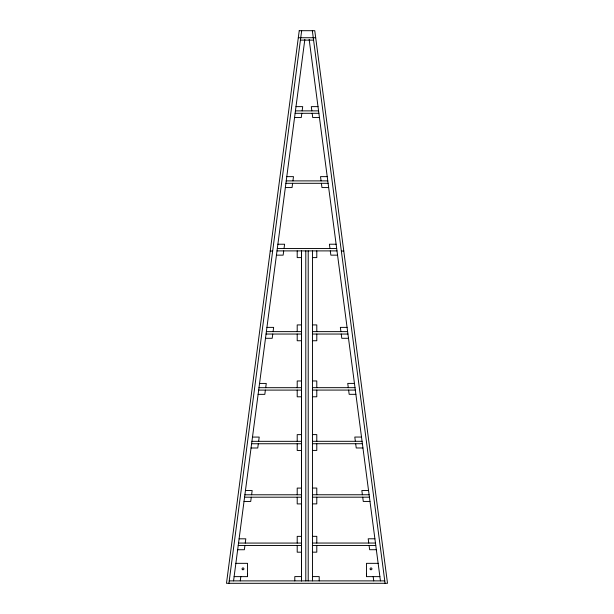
<?xml version="1.0" encoding="UTF-8"?>
<svg xmlns="http://www.w3.org/2000/svg" width="614" height="614" viewBox="0 0 614 614"><rect width="100%" height="100%" fill="white"/><g stroke="black" fill="none" stroke-linecap="round" stroke-linejoin="round"><path stroke-width="0.92" d="M234.118 576.63L247.526 576.63L247.526 563.337L235.868 563.337M379.882 576.63L366.474 576.63L366.474 574.22M228.915 583.3L301.666 30.7M233.558 580.882L304.851 39.373M240.266 580.882L240.826 576.63M244.925 545.478L244.364 549.737L237.656 549.737M245.247 543.068L245.807 538.816L239.099 538.816M251.279 497.202L250.719 501.454L244.019 501.454M251.602 494.784L252.162 490.532L245.454 490.532M258.317 443.745L257.757 447.997L251.057 447.997M258.64 441.328L259.2 437.076L252.492 437.076M265.378 390.097L264.818 394.357L258.118 394.357M265.701 387.687L266.261 383.435L259.553 383.435M272.762 334.039L272.202 338.299L265.494 338.299M273.077 331.629L273.637 327.377L266.936 327.377M283.706 250.896L283.146 255.148L276.446 255.148M284.029 248.478L284.589 244.226L277.881 244.226M292.609 183.302L292.049 187.562L285.341 187.562M292.924 180.892L293.484 176.632L286.776 176.632M301.827 113.298L301.267 117.55L294.559 117.55M302.142 110.881L302.702 106.629L295.994 106.629M341.369 251.21L343.763 250.896M298.304 37.73L315.696 37.73M300.423 40.117L313.577 40.117M318.006 106.629L311.298 106.629L311.858 110.881M295.434 110.881L318.566 110.881M295.119 113.298L318.881 113.298M319.441 117.55L312.733 117.55L312.173 113.298M327.224 176.632L320.516 176.632L321.076 180.892M286.216 180.892L327.784 180.892M285.901 183.302L328.099 183.302M328.659 187.562L321.951 187.562L321.391 183.302M336.119 244.226L329.411 244.226L329.971 248.478M277.321 248.478L336.679 248.478M277.006 250.896L336.994 250.896M337.554 255.148L330.854 255.148L330.294 250.896M301.505 257.604L297.207 257.604L297.207 250.896M312.495 257.604L316.793 257.604L316.793 250.896M312.495 324.921L316.793 324.921L316.793 331.629M347.063 327.377L340.363 327.377L340.923 331.629M266.376 331.629L301.505 331.629M312.495 331.629L347.624 331.629M266.054 334.039L301.505 334.039M312.495 334.039L347.946 334.039M348.506 338.299L341.798 338.299L341.238 334.039M301.505 340.747L297.207 340.747L297.207 334.039M312.495 340.747L316.793 340.747L316.793 334.039M301.505 380.979L297.207 380.979L297.207 387.687M312.495 380.956L316.786 380.956L316.786 387.664M354.439 383.405L347.739 383.405L348.299 387.664M258.993 387.687L301.505 387.687M312.495 387.664L354.999 387.664M258.678 390.097L301.505 390.097M312.495 390.074L355.322 390.074M355.882 394.326L349.174 394.326L348.614 390.074M301.505 396.805L297.207 396.805L297.207 390.097M312.495 396.782L316.786 396.782L316.786 390.074M301.505 434.628L297.207 434.628L297.207 441.328M312.495 434.597L316.786 434.597L316.786 441.305M361.508 437.053L354.8 437.053L355.36 441.305M251.932 441.328L301.505 441.328M312.495 441.305L362.068 441.305M251.617 443.745L301.505 443.745M312.495 443.715L362.383 443.715M362.943 447.974L356.235 447.974L355.675 443.715M312.495 450.423L316.786 450.423L316.786 443.715M301.505 450.453L297.207 450.453L297.207 443.745M301.505 488.084L297.207 488.084L297.207 494.784M312.495 488.053L316.786 488.053L316.786 494.761M368.546 490.509L361.838 490.509L362.398 494.761M244.894 494.784L301.505 494.784M312.495 494.761L369.106 494.761M244.579 497.202L301.505 497.202M312.495 497.179L369.421 497.179M369.981 501.431L363.273 501.431L362.713 497.179M312.495 503.879L316.786 503.879L316.786 497.179M301.505 536.36L297.207 536.36L297.207 543.068M312.495 536.337L316.793 536.337L316.793 543.045M374.901 538.785L368.193 538.785L368.753 543.045M312.495 543.045L375.461 543.045M238.539 543.068L301.505 543.068M238.217 545.478L301.505 545.478M312.495 545.455L375.783 545.455M376.344 549.714L369.636 549.714L369.075 545.455M301.505 552.186L297.207 552.186L297.207 545.478M312.495 552.163L316.793 552.163L316.793 545.455M378.132 563.337L366.474 563.337L366.474 576.63M301.505 576.592L294.797 576.592L294.797 580.882M312.495 576.592L319.203 576.592L319.203 580.882M229.229 580.882L384.771 580.882M270.237 250.896L272.631 251.21M312.334 30.7L385.085 583.3M309.149 39.373L380.442 580.882M373.174 576.63L373.734 580.882M312.495 250.896L312.495 580.882M308.205 250.896L308.205 580.882M305.795 250.896L305.795 580.882M301.505 324.76L301.505 250.896L301.505 580.882L301.505 504.14M297.207 331.629L297.207 324.921L301.505 324.921L301.505 503.91L297.207 503.91L297.207 497.202M247.526 574.22L247.526 576.63M299.233 30.7L226.482 583.3L387.518 583.3L314.767 30.7L299.233 30.7M370.349 569.516A0.936 0.936 0 0 0 371.915 569.094A0.936 0.936 0 0 0 370.772 567.942A0.936 0.936 0 0 0 370.349 569.516M242.522 569.669A0.936 0.936 0 0 0 243.927 568.856A0.936 0.936 0 0 0 242.522 568.042A0.936 0.936 0 0 0 242.522 569.669"/></g></svg>
